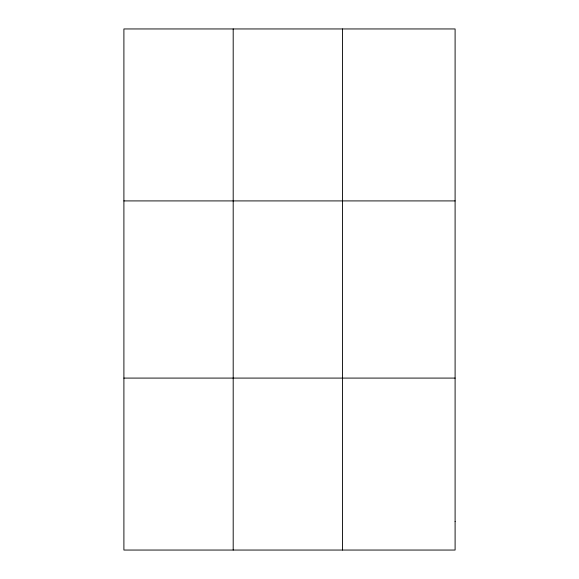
<?xml version="1.0" encoding="UTF-8"?>
<svg xmlns="http://www.w3.org/2000/svg" width="579" height="579" viewBox="0 0 579 579"><rect width="100%" height="100%" fill="white"/><g stroke="black" fill="none" stroke-linecap="round" stroke-linejoin="round"><path stroke-width="0.87" d="M233.192 550.05L233.192 28.95M342.493 550.05L342.493 28.95M123.899 200.913L455.101 200.913M123.899 378.087L455.101 378.087M455.101 521.389L455.101 550.05L123.899 550.05L123.899 28.95L455.101 28.95L455.101 521.389"/></g></svg>
